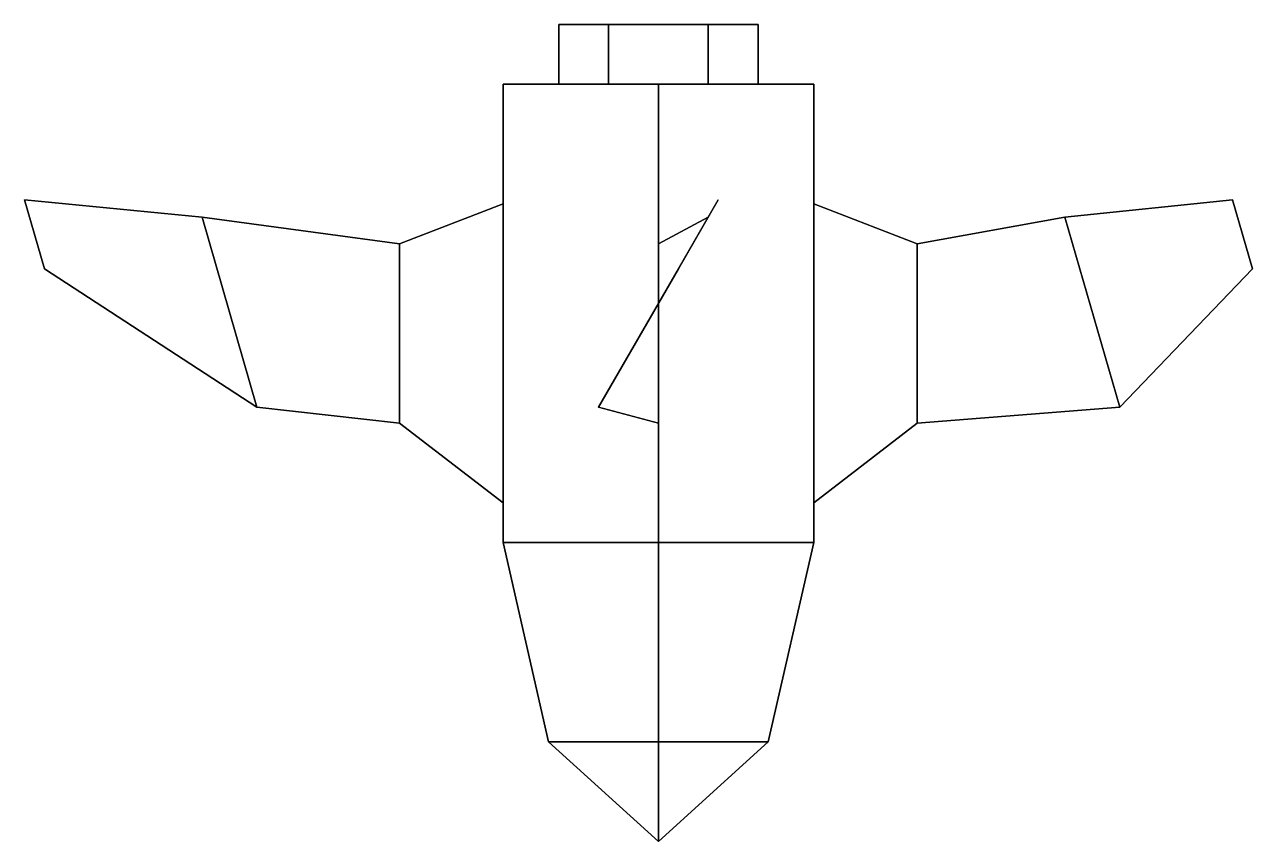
# Model space of a CAD drawing. Extents: x -0.318 to 0.298, y -21.38 to -20.97.
import ezdxf

# ---------------------------------------------------------------- set-up
doc = ezdxf.new("R2010")
doc.units = 0
doc.layers.add('PROP', color=1, linetype='CONTINUOUS')

msp = doc.modelspace()

# ---------------------------------------------------------------- linework, layer by layer
at = {"layer": 'PROP'}
for points in [[(-0.05, -21), (-0.025, -21, 0.0433), (-0.025, -20.97, 0.0433), (-0.05, -20.97)], [(-0.025, -21, -0.0433), (-0.05, -21), (-0.05, -20.97), (-0.025, -20.97, -0.0433)], [(-0.025, -21, 0.0433), (0.025, -21, 0.0433), (0.025, -20.97, 0.0433), (-0.025, -20.97, 0.0433)], [(0.025, -21, -0.0433), (-0.025, -21, -0.0433), (-0.025, -20.97, -0.0433), (0.025, -20.97, -0.0433)], [(0.025, -21, 0.0433), (0.05, -21), (0.05, -20.97), (0.025, -20.97, 0.0433)], [(0.05, -21), (0.025, -21, -0.0433), (0.025, -20.97, -0.0433), (0.05, -20.97)], [(-0.07794, -21.23, 0.045), (0, -21.23, 0.09), (0, -21, 0.09), (-0.07794, -21, 0.045)], [(-0.07794, -21.23, -0.045), (-0.07794, -21.23, 0.045), (-0.07794, -21, 0.045), (-0.07794, -21, -0.045)], [(0, -21.23, -0.09), (-0.07794, -21.23, -0.045), (-0.07794, -21, -0.045), (0, -21, -0.09)], [(0.07794, -21.23, -0.045), (0, -21.23, -0.09), (0, -21, -0.09), (0.07794, -21, -0.045)], [(0, -21.23, 0.09), (0.07794, -21.23, 0.045), (0.07794, -21, 0.045), (0, -21, 0.09)], [(0.07794, -21.23, 0.045), (0.07794, -21.23, -0.045), (0.07794, -21, -0.045), (0.07794, -21, 0.045)], [(-0.20151, -21.16196, -0.15098), (-0.22901, -21.0667, -0.10335), (-0.31811, -21.05804, -0.14902), (-0.30811, -21.09268, -0.16634)], [(-0.30811, -21.09268, -0.16634), (-0.31811, -21.05804, -0.14902), (-0.22901, -21.0667, -0.10335), (-0.20151, -21.16196, -0.15098)], [(-0.07794, -21.21, -0.045), (-0.07794, -21.06, -0.045), (-0.1299, -21.08, -0.075), (-0.1299, -21.17, -0.075)], [(-0.1299, -21.17, -0.075), (-0.1299, -21.08, -0.075), (-0.07794, -21.06, -0.045), (-0.07794, -21.21, -0.045)], [(-0.03, -21.16196, 0.25), (0.025, -21.0667, 0.25), (0.03, -21.05804, 0.35), (0.01, -21.09268, 0.35)], [(0.01, -21.09268, 0.35), (0.03, -21.05804, 0.35), (0.025, -21.0667, 0.25), (-0.03, -21.16196, 0.25)], [(0, -21.21, 0.09), (0, -21.06, 0.09), (0, -21.08, 0.15), (0, -21.17, 0.15)], [(0, -21.17, 0.15), (0, -21.08, 0.15), (0, -21.06, 0.09), (0, -21.21, 0.09)], [(0.07794, -21.21, -0.045), (0.07794, -21.06, -0.045), (0.1299, -21.08, -0.075), (0.1299, -21.17, -0.075)], [(0.1299, -21.17, -0.075), (0.1299, -21.08, -0.075), (0.07794, -21.06, -0.045), (0.07794, -21.21, -0.045)], [(0.23151, -21.16196, -0.09902), (0.20401, -21.0667, -0.14665), (0.28811, -21.05804, -0.20098), (0.29811, -21.09268, -0.18366)], [(0.29811, -21.09268, -0.18366), (0.28811, -21.05804, -0.20098), (0.20401, -21.0667, -0.14665), (0.23151, -21.16196, -0.09902)], [(-0.20151, -21.16196, -0.15098), (-0.22901, -21.0667, -0.10335), (-0.1299, -21.08, -0.075), (-0.1299, -21.17, -0.075)], [(-0.1299, -21.17, -0.075), (-0.1299, -21.08, -0.075), (-0.22901, -21.0667, -0.10335), (-0.20151, -21.16196, -0.15098)], [(-0.03, -21.16196, 0.25), (0.025, -21.0667, 0.25), (0, -21.08, 0.15), (0, -21.17, 0.15)], [(0, -21.17, 0.15), (0, -21.08, 0.15), (0.025, -21.0667, 0.25), (-0.03, -21.16196, 0.25)], [(0.23151, -21.16196, -0.09902), (0.20401, -21.0667, -0.14665), (0.1299, -21.08, -0.075), (0.1299, -21.17, -0.075)], [(0.1299, -21.17, -0.075), (0.1299, -21.08, -0.075), (0.20401, -21.0667, -0.14665), (0.23151, -21.16196, -0.09902)], [(-0.05511, -21.33, -0.03182), (-0.07794, -21.23, -0.045), (0, -21.23, -0.09), (0, -21.33, -0.06364)], [(-0.05511, -21.33, 0.03182), (-0.07794, -21.23, 0.045), (-0.07794, -21.23, -0.045), (-0.05511, -21.33, -0.03182)], [(0, -21.33, 0.06364), (0, -21.23, 0.09), (-0.07794, -21.23, 0.045), (-0.05511, -21.33, 0.03182)], [(0.05511, -21.33, 0.03182), (0.07794, -21.23, 0.045), (0, -21.23, 0.09), (0, -21.33, 0.06364)], [(0, -21.33, -0.06364), (0, -21.23, -0.09), (0.07794, -21.23, -0.045), (0.05511, -21.33, -0.03182)], [(0.05511, -21.33, -0.03182), (0.07794, -21.23, -0.045), (0.07794, -21.23, 0.045), (0.05511, -21.33, 0.03182)], [(0, -21.38), (-0.05511, -21.33, -0.03182), (0, -21.33, -0.06364), (0, -21.38)], [(0, -21.38), (-0.05511, -21.33, 0.03182), (-0.05511, -21.33, -0.03182), (0, -21.38)], [(0, -21.38), (0, -21.33, 0.06364), (-0.05511, -21.33, 0.03182), (0, -21.38)], [(0, -21.38), (0.05511, -21.33, 0.03182), (0, -21.33, 0.06364), (0, -21.38)], [(0, -21.38), (0.05511, -21.33, -0.03182), (0.05511, -21.33, 0.03182), (0, -21.38)], [(0, -21.38), (0, -21.33, -0.06364), (0.05511, -21.33, -0.03182), (0, -21.38)]]:
    msp.add_3dface(points, dxfattribs=at)

doc.saveas('drawing.dxf')
